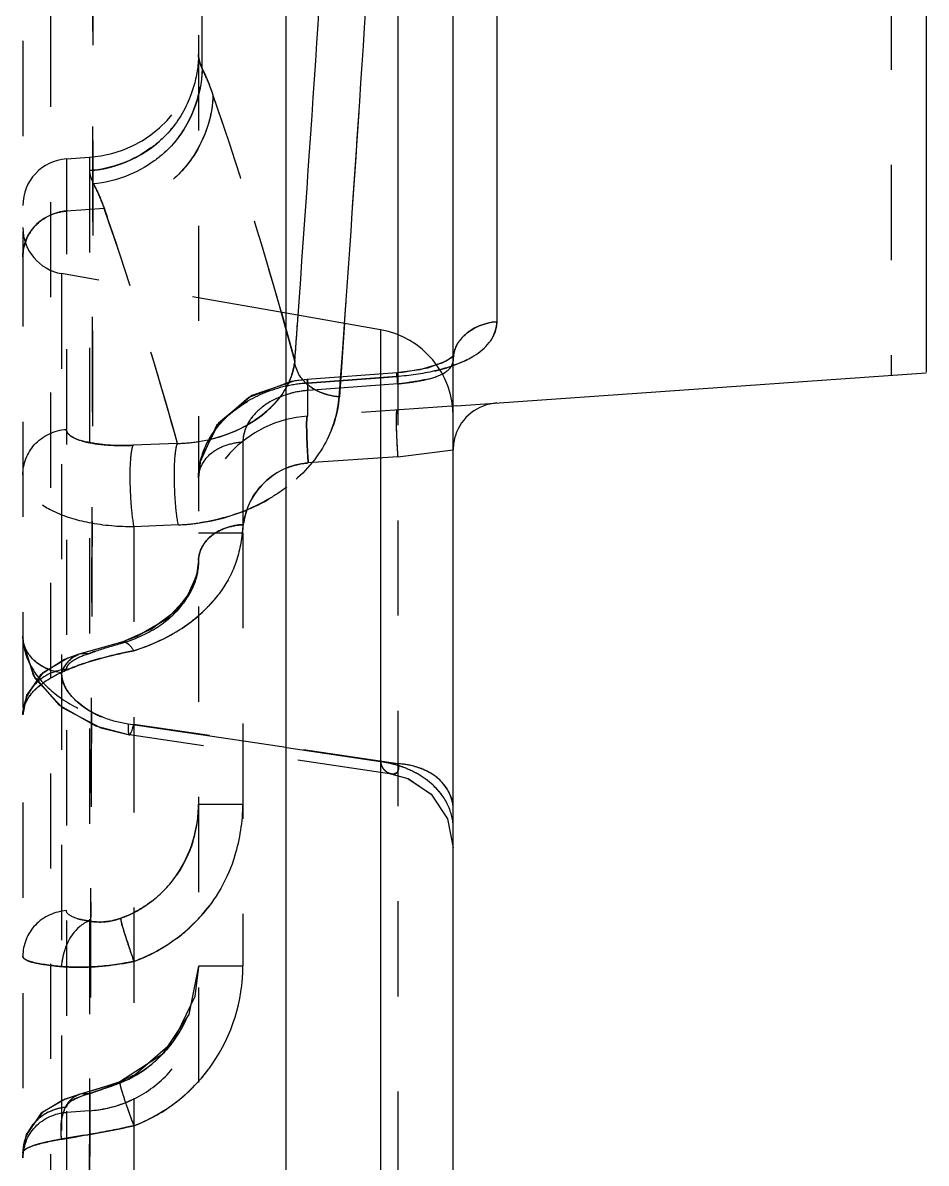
# Model space of a CAD drawing. Header units: millimetres. Extents: x 1727 to 4210, y -6182 to 759.
# Drawn here: x 2454.81 to 2470.31, y -3239.76 to -3220.19 of the extents above; entities that cross this region are included whole.
import ezdxf

# ---------------------------------------------------------------- set-up
doc = ezdxf.new("R2010")
doc.units = ezdxf.units.MM
doc.header["$LTSCALE"] = 16.335
doc.linetypes.add('HIDDEN', pattern=[0.2, 0.1, -0.1])
doc.layers.get('0').update_dxf_attribs({"linetype": 'CONTINUOUS'})
doc.layers.add('DEFAULT_2', color=8, linetype='HIDDEN')

msp = doc.modelspace()

# ---------------------------------------------------------------- linework, layer by layer
at = {"color": 7, "linetype": 'Continuous'}
for p, q in [((2459.329, -3432.148), (2459.329, -3184.712)), ((2470.31, -3212.873), (2470.31, -3226.186)), ((2461.241, -3215.18), (2461.241, -3225.464)), ((2462.193, -3372.539), (2462.193, -3217.939)), ((2462.941, -3218.1), (2462.941, -3225.324)), ((2460.948, -3225.464), (2459.329, -3225.178)), ((2460.948, -3225.464), (2460.948, -3289.202)), ((2462.249, -3226.765), (2470.31, -3226.202))]:
    msp.add_line(p, q, dxfattribs=at)
for centre, radius, start, end in [((1622.207, -3165.129), 839.477, 355.89557, 356.578075), ((1623.417, -3166.166), 839.002, 355.954681, 356.650003), ((2460.686, -3226.948), 1.508, 0, 80), ((2462.997, -3227.519), 0.804, 94, 162.4127)]:
    msp.add_arc(centre, radius, start, end, dxfattribs=at)
for points, knots in [([(2462.941, -3225.324), (2462.736, -3225.336), (2462.46, -3225.45), (2462.287, -3225.662), (2462.257, -3225.719)], [0, 0, 0, 0, 0.761181, 1, 1, 1, 1]), ([(2462.811, -3225.681), (2462.832, -3225.655), (2462.903, -3225.548), (2462.94, -3225.419), (2462.941, -3225.324)], [0, 0, 0, 0, 0.261213, 1, 1, 1, 1]), ([(2462.434, -3225.973), (2462.473, -3225.953), (2462.612, -3225.876), (2462.74, -3225.773), (2462.811, -3225.681)], [0, 0, 0, 0, 0.273154, 1, 1, 1, 1])]:
    msp.add_open_spline(points, degree=3, knots=knots, dxfattribs=at)
msp.add_open_spline([(2462.212, -3226.069), (2462.288, -3226.041), (2462.362, -3226.009), (2462.434, -3225.973)], degree=3, dxfattribs=at)
at = {"layer": 'DEFAULT_2', "color": 8, "linetype": 'HIDDEN'}
for p, q in [((2455.283, -3210.202), (2455.283, -3386.658)), ((2454.807, -3210.704), (2454.807, -3386.156)), ((2469.71, -3212.831), (2469.71, -3226.244)), ((2457.822, -3213.874), (2457.822, -3382.986)), ((2457.885, -3220.979), (2457.885, -3218.645)), ((2455.555, -3222.529), (2455.952, -3222.502)), ((2455.952, -3222.502), (2455.952, -3384.991)), ((2455.555, -3222.529), (2455.555, -3376.959)), ((2456.206, -3223.381), (2455.555, -3223.425)), ((2456.649, -3224.706), (2456.472, -3224.164)), ((2455.471, -3224.498), (2455.471, -3374.99)), ((2459.329, -3225.178), (2455.471, -3224.498)), ((2459.245, -3225.162), (2459.333, -3225.479)), ((2459.475, -3225.996), (2459.532, -3225.214)), ((2460.324, -3225.42), (2460.239, -3226.612)), ((2460.328, -3225.354), (2460.324, -3225.42)), ((2459.333, -3225.479), (2459.475, -3225.996)), ((2461.241, -3225.464), (2461.241, -3240.687)), ((2462.193, -3225.972), (2462.199, -3225.931)), ((2462.198, -3225.933), (2462.21, -3225.904)), ((2461.224, -3226.202), (2459.689, -3226.314)), ((2461.227, -3226.265), (2459.691, -3226.376)), ((2459.691, -3226.376), (2461.007, -3226.281)), ((2459.691, -3226.376), (2459.691, -3226.944)), ((2461.241, -3226.389), (2459.705, -3226.501)), ((2461.007, -3226.281), (2461.227, -3226.265)), ((2462.249, -3226.765), (2459.691, -3226.944)), ((2458.584, -3227.386), (2458.584, -3228.805)), ((2457.463, -3227.412), (2456.697, -3227.443)), ((2461.241, -3227.639), (2462.193, -3227.519)), ((2461.241, -3227.639), (2459.705, -3227.746)), ((2457.476, -3228.808), (2456.712, -3228.84)), ((2456.712, -3228.84), (2456.712, -3240.369)), ((2458.584, -3228.949), (2457.822, -3228.949)), ((2458.584, -3228.949), (2458.584, -3236.372)), ((2456.141, -3230.921), (2455.77, -3231.027)), ((2456.522, -3230.812), (2456.195, -3230.906)), ((2456.484, -3230.844), (2456.522, -3230.812)), ((2456.522, -3230.812), (2456.522, -3230.812)), ((2455.952, -3231.013), (2455.769, -3231.027)), ((2455.769, -3231.027), (2455.769, -3231.027)), ((2460.948, -3232.871), (2456.614, -3232.226)), ((2457.822, -3232.406), (2456.614, -3232.226)), ((2461.241, -3232.906), (2456.712, -3232.231)), ((2461.141, -3233.083), (2456.635, -3232.411)), ((2456.635, -3232.411), (2456.635, -3232.411)), ((2458.059, -3232.441), (2457.822, -3232.406)), ((2459.329, -3232.63), (2458.059, -3232.441)), ((2460.948, -3232.871), (2459.329, -3232.63)), ((2461.422, -3233.162), (2461.821, -3233.433)), ((2457.822, -3233.599), (2458.584, -3233.599)), ((2457.822, -3236.372), (2458.584, -3236.372)), ((2456.484, -3238.378), (2456.47, -3238.364)), ((2455.952, -3238.566), (2455.791, -3238.573)), ((2455.952, -3238.86), (2455.555, -3238.887)), ((2454.807, -3239.566), (2454.807, -3239.582))]:
    msp.add_line(p, q, dxfattribs=at)
for points in [[(2462.21, -3225.904), (2462.206, -3225.909), (2462.07, -3226.002), (2461.75, -3226.118), (2461.322, -3226.193), (2461.224, -3226.202)], [(2462.199, -3225.931), (2462.204, -3225.917), (2462.19, -3225.924), (2461.998, -3226.035), (2461.62, -3226.148), (2461.224, -3226.202)], [(2459.689, -3226.315), (2459.477, -3226.339), (2458.737, -3226.59), (2458.165, -3227.061), (2457.858, -3227.684), (2457.822, -3227.999)], [(2459.689, -3226.315), (2459.415, -3226.35), (2458.683, -3226.62), (2458.129, -3227.106), (2457.847, -3227.737), (2457.822, -3228.001)], [(2457.822, -3229.42), (2457.803, -3229.614), (2457.679, -3229.956), (2457.421, -3230.295), (2457.018, -3230.6), (2456.522, -3230.812)], [(2457.822, -3229.42), (2457.789, -3229.678), (2457.617, -3230.058), (2457.277, -3230.424), (2456.766, -3230.725), (2456.522, -3230.812)], [(2454.807, -3230.718), (2454.815, -3230.863), (2455.016, -3231.438), (2455.48, -3231.94), (2456.148, -3232.291), (2456.635, -3232.411)], [(2454.807, -3230.718), (2454.812, -3230.834), (2454.992, -3231.397), (2455.423, -3231.896), (2456.057, -3232.258), (2456.635, -3232.411)], [(2456.522, -3230.812), (2455.852, -3231.002), (2455.769, -3231.027)], [(2455.769, -3231.027), (2455.522, -3231.118), (2455.11, -3231.383), (2454.862, -3231.758), (2454.807, -3232.068)], [(2455.77, -3231.027), (2455.581, -3231.093), (2455.146, -3231.35), (2454.873, -3231.728), (2454.807, -3232.068)], [(2461.141, -3233.083), (2461.416, -3233.159), (2461.817, -3233.429), (2462.095, -3233.849), (2462.193, -3234.35)], [(2457.822, -3236.38), (2457.655, -3237.206), (2457.196, -3237.894), (2456.47, -3238.364)], [(2457.822, -3236.39), (2457.757, -3236.898), (2457.381, -3237.682), (2456.738, -3238.24), (2456.47, -3238.364)], [(2456.47, -3238.364), (2456.318, -3238.418), (2455.927, -3238.535), (2455.791, -3238.573)], [(2456.47, -3238.364), (2456.25, -3238.44), (2455.849, -3238.557)], [(2455.791, -3238.573), (2455.492, -3238.676), (2455.114, -3238.909), (2454.857, -3239.291), (2454.807, -3239.567)], [(2455.792, -3238.573), (2455.531, -3238.66), (2455.14, -3238.887), (2454.865, -3239.268), (2454.807, -3239.565)]]:
    msp.add_lwpolyline(points, dxfattribs=at)
for centre, radius, start, end in [((1623.464, -3166.169), 838.954, 355.868526, 356.686517), ((2455.812, -3220.497), 2.01, 274, 0), ((2455.769, -3220.9), 2.121, 338.1261, 349.1074), ((2454.052, -3222.824), 4.255, 20.5668, 21.573), ((2453.482, -3223.037), 4.864, 19.389, 20.5625), ((2393.402, -3243.817), 68.434, 15.8184, 19.09723), ((2393.628, -3243.742), 68.196, 15.0824, 19.09982), ((2455.957, -3221.326), 2.12, 332.6247, 337.5506), ((2455.611, -3223.331), 0.804, 94, 180), ((2390.625, -3246.042), 69.387, 18.37921, 19.06253), ((2390.763, -3245.99), 69.238, 15.56468, 19.05913), ((2455.611, -3223.706), 0.804, 180, 260), ((2392.185, -3245.54), 67.747, 15.52048, 17.89574), ((1622.172, -3165.126), 839.513, 355.842008, 355.89557), ((2459.854, -3228.778), 2.407, 93.8733, 102.814), ((2443.034, -3227.825), 16.724, 4.5391, 4.9635), ((2447.126, -3227.473), 12.616, 4.7351, 4.9814), ((2433.544, -3228.609), 27.786, 4.5825, 4.7163), ((2448.271, -3227.43), 13.012, 4.5888, 4.8747), ((2460.694, -3220.904), 5.511, 275.6914, 277.3345), ((2459.822, -3228.093), 1.596, 94.2031, 108.4619), ((2433.254, -3228.627), 26.537, 4.5955, 4.7458), ((2459.832, -3228.949), 2.01, 94, 180), ((2472.584, -3226.788), 11.374, 182.1063, 183.1508), ((2457.393, -3224.654), 2.758, 271.4348, 279.0478), ((2462.997, -3227.519), 0.804, 162.4127, 180), ((2475.984, -3226.611), 14.779, 183.1106, 183.9885), ((2459.789, -3228.949), 1.206, 93.9703, 179.9955), ((2457.325, -3225.294), 3.517, 272.463, 278.3356), ((2456.113, -3228.409), 2.598, 311.7386, 316.3671), ((2460.694, -3234.739), 1.885, 74.7491, 82.2527), ((2455.629, -3233.596), 2.193, 342.7902, 359.9286), ((2455.621, -3233.596), 2.962, 342.5649, 359.9443), ((2455.795, -3233.672), 2.01, 307.4833, 325.2175), ((2455.764, -3233.66), 2.805, 307.1218, 317.9148), ((2455.61, -3236.37), 2.974, 325.3966, 359.9395), ((2455.643, -3236.389), 2.936, 318.601, 325.3453), ((2455.675, -3236.418), 2.893, 308.0451, 318.6113), ((2455.902, -3238.947), 0.387, 106.6445, 116.0015), ((2455.809, -3236.793), 2.071, 273.9678, 291.411), ((2455.825, -3236.838), 2.023, 291.4386, 294.8963), ((2455.714, -3236.471), 2.827, 290.6675, 308.0014), ((2470.429, -3233.966), 14.652, 199.2449, 200.5792), ((2455.565, -3239.669), 0.758, 158.0662, 179.9824)]:
    msp.add_arc(centre, radius, start, end, dxfattribs=at)
for points, knots in [([(2455.952, -3239.941), (2455.961, -3238.115), (2455.977, -3234.534), (2455.995, -3229.334), (2456.005, -3225.222), (2456.009, -3222.186), (2456.01, -3220.151), (2456.009, -3218.307), (2456.006, -3216.671), (2456.002, -3215.26), (2455.996, -3214.231), (2455.991, -3213.53), (2455.987, -3213.099), (2455.982, -3212.732), (2455.977, -3212.43), (2455.971, -3212.196), (2455.967, -3212.04), (2455.962, -3211.952), (2455.96, -3211.906), (2455.955, -3211.886), (2455.955, -3211.869), (2455.952, -3211.869)], [0, 0, 0, 0, 0.195101, 0.382727, 0.555661, 0.634501, 0.707225, 0.773121, 0.831567, 0.881986, 0.923908, 0.941548, 0.956922, 0.969997, 0.980743, 0.989131, 0.995143, 0.997253, 0.998765, 0.999677, 1, 1, 1, 1]), ([(2455.976, -3212.412), (2455.999, -3213.563), (2456.006, -3216.804), (2456.013, -3222.829), (2455.991, -3230.854), (2455.968, -3236.789), (2455.952, -3239.941)], [0, 0, 0, 0, 0.125467, 0.353188, 0.65655, 1, 1, 1, 1]), ([(2455.952, -3222.731), (2456.441, -3222.697), (2457.429, -3222.243), (2457.822, -3221.227), (2457.822, -3220.739)], [0, 0, 0, 0, 0.501116, 1, 1, 1, 1]), ([(2457.822, -3220.739), (2457.822, -3220.798), (2457.809, -3221.044), (2457.748, -3221.286), (2457.68, -3221.461)], [0, 0, 0, 0, 0.239264, 1, 1, 1, 1]), ([(2457.885, -3220.979), (2457.875, -3220.957), (2457.843, -3220.88), (2457.822, -3220.798), (2457.822, -3220.739)], [0, 0, 0, 0, 0.290553, 1, 1, 1, 1]), ([(2457.822, -3220.739), (2457.822, -3220.751), (2457.825, -3220.802), (2457.837, -3220.853), (2457.85, -3220.89)], [0, 0, 0, 0, 0.225513, 1, 1, 1, 1]), ([(2457.885, -3220.979), (2457.879, -3221.462), (2457.48, -3222.461), (2456.508, -3222.918), (2456.022, -3222.957)], [0, 0, 0, 0, 0.497703, 1, 1, 1, 1]), ([(2458.07, -3221.422), (2458.055, -3221.381), (2458.001, -3221.232), (2457.938, -3221.085), (2457.885, -3220.983)], [0, 0, 0, 0, 0.277234, 1, 1, 1, 1]), ([(2457.885, -3220.983), (2457.896, -3221.004), (2457.941, -3221.094), (2457.981, -3221.187), (2458.009, -3221.259)], [0, 0, 0, 0, 0.231345, 1, 1, 1, 1]), ([(2458.07, -3221.437), (2458.058, -3221.914), (2457.74, -3222.669), (2456.927, -3223.221), (2456.444, -3223.36), (2456.206, -3223.381)], [0, 0, 0, 0, 0.492919, 0.753272, 1, 1, 1, 1]), ([(2458.07, -3221.427), (2458.069, -3221.485), (2458.052, -3221.727), (2457.987, -3221.965), (2457.917, -3222.136)], [0, 0, 0, 0, 0.238793, 1, 1, 1, 1]), ([(2457.3, -3222.081), (2457.211, -3222.178), (2456.83, -3222.512), (2456.325, -3222.705), (2455.952, -3222.731)], [0, 0, 0, 0, 0.259522, 1, 1, 1, 1]), ([(2457.356, -3222.304), (2457.268, -3222.401), (2456.89, -3222.732), (2456.392, -3222.927), (2456.022, -3222.957)], [0, 0, 0, 0, 0.259649, 1, 1, 1, 1]), ([(2455.952, -3222.731), (2455.952, -3222.748), (2455.96, -3222.827), (2455.992, -3222.902), (2456.022, -3222.957)], [0, 0, 0, 0, 0.21105, 1, 1, 1, 1]), ([(2456.022, -3222.957), (2456.038, -3222.988), (2456.107, -3223.125), (2456.165, -3223.269), (2456.206, -3223.381)], [0, 0, 0, 0, 0.224127, 1, 1, 1, 1]), ([(2456.206, -3223.381), (2456.192, -3223.341), (2456.137, -3223.197), (2456.074, -3223.056), (2456.022, -3222.957)], [0, 0, 0, 0, 0.276263, 1, 1, 1, 1]), ([(2455.555, -3223.425), (2455.36, -3223.438), (2454.967, -3223.613), (2454.807, -3224.015), (2454.807, -3224.207)], [0, 0, 0, 0, 0.504407, 1, 1, 1, 1]), ([(2462.257, -3225.719), (2462.287, -3225.662), (2462.46, -3225.45), (2462.736, -3225.336), (2462.941, -3225.324)], [0, 0, 0, 0, 0.238819, 1, 1, 1, 1]), ([(2462.193, -3225.971), (2462.193, -3225.95), (2462.199, -3225.863), (2462.226, -3225.778), (2462.257, -3225.719)], [0, 0, 0, 0, 0.236975, 1, 1, 1, 1]), ([(2462.257, -3225.719), (2462.246, -3225.739), (2462.21, -3225.819), (2462.193, -3225.907), (2462.193, -3225.971)], [0, 0, 0, 0, 0.265256, 1, 1, 1, 1]), ([(2459.475, -3225.996), (2459.471, -3226.035), (2459.446, -3226.192), (2459.387, -3226.344), (2459.329, -3226.45)], [0, 0, 0, 0, 0.241534, 1, 1, 1, 1]), ([(2459.329, -3226.45), (2459.349, -3226.414), (2459.42, -3226.271), (2459.462, -3226.114), (2459.475, -3225.996)], [0, 0, 0, 0, 0.260328, 1, 1, 1, 1]), ([(2460.235, -3226.612), (2460.141, -3226.605), (2459.952, -3226.562), (2459.639, -3226.403), (2459.483, -3226.155), (2459.475, -3225.996)], [0, 0, 0, 0, 0.272495, 0.546005, 1, 1, 1, 1]), ([(2462.435, -3225.973), (2462.431, -3225.974), (2462.252, -3226.063), (2461.855, -3226.191), (2461.444, -3226.247), (2461.227, -3226.265)], [0, 0, 0, 0, 0.008388, 0.476283, 1, 1, 1, 1]), ([(2461.241, -3226.389), (2461.365, -3226.376), (2461.594, -3226.348), (2461.895, -3226.277), (2462.123, -3226.169), (2462.193, -3226.031), (2462.193, -3225.971)], [0, 0, 0, 0, 0.336562, 0.624221, 0.837437, 1, 1, 1, 1]), ([(2462.193, -3225.972), (2462.193, -3226.023), (2462.148, -3226.136), (2462.05, -3226.198), (2461.995, -3226.225)], [0, 0, 0, 0, 0.453041, 1, 1, 1, 1]), ([(2461.227, -3226.265), (2461.226, -3226.25), (2461.229, -3226.244), (2461.222, -3226.203), (2461.225, -3226.207)], [0, 0, 0, 0, 0.767123, 1, 1, 1, 1]), ([(2461.227, -3226.265), (2461.226, -3226.25), (2461.229, -3226.244), (2461.222, -3226.203), (2461.225, -3226.207)], [0, 0, 0, 0, 0.766954, 1, 1, 1, 1]), ([(2461.225, -3226.207), (2461.231, -3226.215), (2461.224, -3226.259), (2461.233, -3226.295), (2461.236, -3226.324)], [0, 0, 0, 0, 0.266711, 1, 1, 1, 1]), ([(2461.227, -3226.229), (2461.228, -3226.235), (2461.231, -3226.266), (2461.234, -3226.298), (2461.236, -3226.324)], [0, 0, 0, 0, 0.179244, 1, 1, 1, 1]), ([(2459.691, -3226.376), (2459.44, -3226.393), (2458.955, -3226.502), (2458.341, -3226.871), (2457.926, -3227.389), (2457.822, -3227.805), (2457.822, -3228.001)], [0, 0, 0, 0, 0.279641, 0.542877, 0.781719, 1, 1, 1, 1]), ([(2459.691, -3226.376), (2459.691, -3226.361), (2459.696, -3226.349), (2459.684, -3226.317), (2459.689, -3226.317)], [0, 0, 0, 0, 0.751613, 1, 1, 1, 1]), ([(2459.691, -3226.376), (2459.691, -3226.361), (2459.696, -3226.349), (2459.684, -3226.317), (2459.689, -3226.317)], [0, 0, 0, 0, 0.751611, 1, 1, 1, 1]), ([(2459.689, -3226.317), (2459.694, -3226.318), (2459.686, -3226.349), (2459.694, -3226.363), (2459.695, -3226.378)], [0, 0, 0, 0, 0.253609, 1, 1, 1, 1]), ([(2459.689, -3226.317), (2459.694, -3226.318), (2459.686, -3226.349), (2459.694, -3226.363), (2459.695, -3226.378)], [0, 0, 0, 0, 0.253625, 1, 1, 1, 1]), ([(2461.718, -3226.316), (2461.694, -3226.322), (2461.588, -3226.344), (2461.48, -3226.36), (2461.398, -3226.371)], [0, 0, 0, 0, 0.232503, 1, 1, 1, 1]), ([(2459.329, -3226.45), (2459.181, -3226.714), (2458.617, -3227.225), (2457.882, -3227.4), (2457.463, -3227.412)], [0, 0, 0, 0, 0.418923, 1, 1, 1, 1]), ([(2457.476, -3228.808), (2457.861, -3228.792), (2458.582, -3228.644), (2459.468, -3228.124), (2460.051, -3227.425), (2460.216, -3226.875), (2460.235, -3226.612)], [0, 0, 0, 0, 0.302038, 0.5648, 0.792548, 1, 1, 1, 1]), ([(2457.822, -3227.999), (2457.822, -3227.828), (2457.901, -3227.468), (2458.34, -3226.819), (2458.916, -3226.522), (2459.32, -3226.43)], [0, 0, 0, 0, 0.222442, 0.462689, 1, 1, 1, 1]), ([(2457.827, -3227.378), (2458.167, -3227.324), (2458.756, -3227.119), (2459.203, -3226.676), (2459.329, -3226.45)], [0, 0, 0, 0, 0.570427, 1, 1, 1, 1]), ([(2459.705, -3226.501), (2459.554, -3226.512), (2459.265, -3226.576), (2458.897, -3226.773), (2458.648, -3227.053), (2458.584, -3227.28), (2458.584, -3227.386)], [0, 0, 0, 0, 0.293954, 0.563232, 0.7954, 1, 1, 1, 1]), ([(2460.235, -3226.612), (2460.214, -3226.899), (2460.021, -3227.502), (2459.593, -3227.962), (2459.338, -3228.158)], [0, 0, 0, 0, 0.473076, 1, 1, 1, 1]), ([(2460.235, -3226.612), (2460.209, -3226.61), (2460.111, -3226.599), (2460.014, -3226.574), (2459.946, -3226.549)], [0, 0, 0, 0, 0.263781, 1, 1, 1, 1]), ([(2458.747, -3226.952), (2458.721, -3226.985), (2458.632, -3227.113), (2458.584, -3227.272), (2458.584, -3227.386)], [0, 0, 0, 0, 0.267707, 1, 1, 1, 1]), ([(2459.691, -3226.944), (2459.685, -3226.945), (2459.683, -3226.978), (2459.677, -3227.02), (2459.678, -3227.107), (2459.678, -3227.169), (2459.679, -3227.206)], [0, 0, 0, 0, 0.072955, 0.268069, 0.581547, 1, 1, 1, 1]), ([(2459.691, -3226.944), (2459.685, -3226.945), (2459.683, -3226.978), (2459.677, -3227.02), (2459.678, -3227.106), (2459.678, -3227.169), (2459.679, -3227.206)], [0, 0, 0, 0, 0.072958, 0.268062, 0.581533, 1, 1, 1, 1]), ([(2459.679, -3227.206), (2459.678, -3227.169), (2459.678, -3227.107), (2459.677, -3227.02), (2459.683, -3226.978), (2459.685, -3226.945), (2459.691, -3226.944)], [0, 0, 0, 0, 0.418433, 0.731894, 0.927036, 1, 1, 1, 1]), ([(2461.227, -3226.837), (2461.218, -3226.837), (2461.221, -3226.887), (2461.211, -3226.944), (2461.214, -3227.067), (2461.216, -3227.154), (2461.218, -3227.206)], [0, 0, 0, 0, 0.071999, 0.268309, 0.580943, 1, 1, 1, 1]), ([(2461.227, -3226.837), (2461.218, -3226.837), (2461.221, -3226.887), (2461.211, -3226.944), (2461.214, -3227.066), (2461.216, -3227.154), (2461.217, -3227.206)], [0, 0, 0, 0, 0.071989, 0.268274, 0.580902, 1, 1, 1, 1]), ([(2461.227, -3226.837), (2461.223, -3226.837), (2461.22, -3226.859), (2461.216, -3226.888), (2461.214, -3226.946), (2461.213, -3226.988), (2461.214, -3227.013)], [0, 0, 0, 0, 0.074346, 0.267887, 0.578423, 1, 1, 1, 1]), ([(2461.227, -3226.837), (2461.223, -3226.837), (2461.22, -3226.859), (2461.216, -3226.887), (2461.214, -3226.946), (2461.213, -3226.988), (2461.214, -3227.013)], [0, 0, 0, 0, 0.074346, 0.267872, 0.578402, 1, 1, 1, 1]), ([(2454.807, -3227.951), (2454.807, -3227.767), (2454.957, -3227.367), (2455.351, -3227.183), (2455.555, -3227.169)], [0, 0, 0, 0, 0.473285, 1, 1, 1, 1]), ([(2455.554, -3227.169), (2455.554, -3227.187), (2455.571, -3227.24), (2455.656, -3227.307), (2455.734, -3227.339), (2455.782, -3227.355)], [0, 0, 0, 0, 0.173144, 0.509253, 1, 1, 1, 1]), ([(2456.698, -3227.443), (2456.54, -3227.45), (2456.258, -3227.449), (2455.897, -3227.392), (2455.658, -3227.324), (2455.555, -3227.215), (2455.555, -3227.169)], [0, 0, 0, 0, 0.384981, 0.687814, 0.887583, 1, 1, 1, 1]), ([(2459.679, -3227.206), (2459.68, -3227.245), (2459.685, -3227.426), (2459.696, -3227.606), (2459.705, -3227.746)], [0, 0, 0, 0, 0.21801, 1, 1, 1, 1]), ([(2459.679, -3227.206), (2459.68, -3227.245), (2459.685, -3227.425), (2459.696, -3227.605), (2459.705, -3227.746)], [0, 0, 0, 0, 0.21796, 1, 1, 1, 1]), ([(2459.705, -3227.746), (2459.702, -3227.697), (2459.69, -3227.517), (2459.682, -3227.337), (2459.679, -3227.206)], [0, 0, 0, 0, 0.272444, 1, 1, 1, 1]), ([(2461.214, -3227.013), (2461.214, -3227.027), (2461.214, -3227.091), (2461.216, -3227.156), (2461.217, -3227.206)], [0, 0, 0, 0, 0.218915, 1, 1, 1, 1]), ([(2455.782, -3227.355), (2455.907, -3227.396), (2456.213, -3227.445), (2456.521, -3227.451), (2456.697, -3227.443)], [0, 0, 0, 0, 0.426136, 1, 1, 1, 1]), ([(2457.822, -3228.001), (2457.822, -3227.842), (2457.974, -3227.584), (2458.294, -3227.429), (2458.487, -3227.39), (2458.584, -3227.386)], [0, 0, 0, 0, 0.451599, 0.725389, 1, 1, 1, 1]), ([(2456.697, -3227.443), (2456.685, -3227.468), (2456.669, -3227.541), (2456.645, -3227.739), (2456.641, -3228.059), (2456.658, -3228.453), (2456.688, -3228.72), (2456.712, -3228.84)], [0, 0, 0, 0, 0.059526, 0.155368, 0.427838, 0.739666, 1, 1, 1, 1]), ([(2457.476, -3228.808), (2457.451, -3228.683), (2457.422, -3228.416), (2457.405, -3228.025), (2457.41, -3227.713), (2457.433, -3227.515), (2457.449, -3227.438), (2457.462, -3227.412)], [0, 0, 0, 0, 0.272261, 0.572061, 0.835478, 0.937193, 1, 1, 1, 1]), ([(2457.476, -3228.808), (2457.451, -3228.683), (2457.422, -3228.416), (2457.405, -3228.025), (2457.41, -3227.713), (2457.433, -3227.515), (2457.448, -3227.438), (2457.462, -3227.412)], [0, 0, 0, 0, 0.272257, 0.572058, 0.835479, 0.937195, 1, 1, 1, 1]), ([(2457.822, -3228.001), (2457.822, -3227.983), (2457.827, -3227.905), (2457.853, -3227.83), (2457.88, -3227.777)], [0, 0, 0, 0, 0.235705, 1, 1, 1, 1]), ([(2456.712, -3228.84), (2456.455, -3228.843), (2455.98, -3228.805), (2455.37, -3228.622), (2454.938, -3228.351), (2454.807, -3228.072), (2454.807, -3227.951)], [0, 0, 0, 0, 0.3404, 0.625572, 0.839475, 1, 1, 1, 1]), ([(2459.338, -3228.158), (2459.238, -3228.234), (2458.785, -3228.537), (2458.25, -3228.714), (2457.835, -3228.774)], [0, 0, 0, 0, 0.230088, 1, 1, 1, 1]), ([(2456.712, -3230.967), (2457, -3230.877), (2457.527, -3230.642), (2458.136, -3230.103), (2458.503, -3229.472), (2458.57, -3229.02), (2458.584, -3228.805)], [0, 0, 0, 0, 0.297624, 0.558524, 0.787734, 1, 1, 1, 1]), ([(2457.822, -3229.42), (2457.822, -3229.26), (2457.974, -3229.003), (2458.294, -3228.848), (2458.487, -3228.809), (2458.584, -3228.805)], [0, 0, 0, 0, 0.451606, 0.725392, 1, 1, 1, 1]), ([(2458.584, -3228.805), (2458.579, -3228.871), (2458.555, -3229.141), (2458.49, -3229.41), (2458.407, -3229.597)], [0, 0, 0, 0, 0.245791, 1, 1, 1, 1]), ([(2457.884, -3229.186), (2457.874, -3229.205), (2457.84, -3229.279), (2457.822, -3229.36), (2457.822, -3229.42)], [0, 0, 0, 0, 0.26611, 1, 1, 1, 1]), ([(2456.484, -3230.844), (2456.692, -3230.786), (2457.064, -3230.627), (2457.501, -3230.271), (2457.765, -3229.859), (2457.822, -3229.56), (2457.822, -3229.42)], [0, 0, 0, 0, 0.309468, 0.574322, 0.798481, 1, 1, 1, 1]), ([(2457.822, -3229.42), (2457.822, -3229.464), (2457.812, -3229.643), (2457.757, -3229.82), (2457.696, -3229.941)], [0, 0, 0, 0, 0.243305, 1, 1, 1, 1]), ([(2458.407, -3229.597), (2458.383, -3229.651), (2458.273, -3229.87), (2458.122, -3230.067), (2457.994, -3230.202)], [0, 0, 0, 0, 0.238651, 1, 1, 1, 1]), ([(2457.843, -3230.348), (2457.811, -3230.376), (2457.679, -3230.488), (2457.536, -3230.587), (2457.423, -3230.655)], [0, 0, 0, 0, 0.24213, 1, 1, 1, 1]), ([(2455.471, -3231.346), (2455.298, -3231.322), (2454.973, -3231.195), (2454.807, -3230.868), (2454.807, -3230.718)], [0, 0, 0, 0, 0.537379, 1, 1, 1, 1]), ([(2454.807, -3230.718), (2454.807, -3230.897), (2454.925, -3231.285), (2455.36, -3231.751), (2455.978, -3232.09), (2456.461, -3232.203), (2456.712, -3232.231)], [0, 0, 0, 0, 0.204387, 0.4414, 0.711704, 1, 1, 1, 1]), ([(2454.894, -3231.004), (2454.879, -3230.981), (2454.832, -3230.893), (2454.807, -3230.791), (2454.807, -3230.718)], [0, 0, 0, 0, 0.265913, 1, 1, 1, 1]), ([(2457.423, -3230.655), (2457.369, -3230.687), (2457.142, -3230.812), (2456.9, -3230.909), (2456.712, -3230.967)], [0, 0, 0, 0, 0.241487, 1, 1, 1, 1]), ([(2455.952, -3231.013), (2455.99, -3230.998), (2456.165, -3230.934), (2456.344, -3230.884), (2456.484, -3230.844)], [0, 0, 0, 0, 0.217774, 1, 1, 1, 1]), ([(2456.523, -3230.815), (2456.553, -3230.808), (2456.636, -3230.857), (2456.683, -3230.923), (2456.712, -3230.967)], [0, 0, 0, 0, 0.365354, 1, 1, 1, 1]), ([(2456.523, -3230.815), (2456.53, -3230.813), (2456.567, -3230.813), (2456.599, -3230.836), (2456.621, -3230.856)], [0, 0, 0, 0, 0.19532, 1, 1, 1, 1]), ([(2455.471, -3231.346), (2455.299, -3231.322), (2455.07, -3231.227), (2454.922, -3231.05), (2454.894, -3231.004)], [0, 0, 0, 0, 0.76067, 1, 1, 1, 1]), ([(2455.469, -3231.338), (2455.557, -3231.297), (2455.959, -3231.135), (2456.382, -3231.032), (2456.712, -3230.967)], [0, 0, 0, 0, 0.224114, 1, 1, 1, 1]), ([(2455.771, -3231.032), (2455.739, -3231.043), (2455.606, -3231.106), (2455.508, -3231.233), (2455.469, -3231.338)], [0, 0, 0, 0, 0.234747, 1, 1, 1, 1]), ([(2455.555, -3231.287), (2455.555, -3231.23), (2455.698, -3231.095), (2455.848, -3231.045), (2455.952, -3231.013)], [0, 0, 0, 0, 0.345523, 1, 1, 1, 1]), ([(2456.712, -3230.967), (2456.638, -3230.982), (2456.348, -3231.043), (2456.061, -3231.117), (2455.852, -3231.187)], [0, 0, 0, 0, 0.254253, 1, 1, 1, 1]), ([(2455.555, -3231.287), (2455.36, -3231.3), (2454.967, -3231.475), (2454.807, -3231.876), (2454.807, -3232.069)], [0, 0, 0, 0, 0.504408, 1, 1, 1, 1]), ([(2455.852, -3231.187), (2455.818, -3231.199), (2455.688, -3231.244), (2455.561, -3231.296), (2455.469, -3231.338)], [0, 0, 0, 0, 0.264374, 1, 1, 1, 1]), ([(2455.606, -3231.187), (2455.598, -3231.195), (2455.572, -3231.222), (2455.555, -3231.26), (2455.555, -3231.287)], [0, 0, 0, 0, 0.296356, 1, 1, 1, 1]), ([(2454.807, -3232.068), (2454.807, -3232.002), (2454.851, -3231.814), (2455.084, -3231.545), (2455.326, -3231.404), (2455.469, -3231.338)], [0, 0, 0, 0, 0.193657, 0.541964, 1, 1, 1, 1]), ([(2456.614, -3232.226), (2456.465, -3232.204), (2456.001, -3232.088), (2455.471, -3231.692), (2455.471, -3231.346)], [0, 0, 0, 0, 0.303241, 1, 1, 1, 1]), ([(2455.471, -3231.346), (2455.471, -3231.372), (2455.481, -3231.486), (2455.531, -3231.594), (2455.58, -3231.666)], [0, 0, 0, 0, 0.231566, 1, 1, 1, 1]), ([(2455.106, -3231.557), (2455.083, -3231.576), (2454.999, -3231.647), (2454.926, -3231.732), (2454.886, -3231.801)], [0, 0, 0, 0, 0.273872, 1, 1, 1, 1]), ([(2455.58, -3231.666), (2455.594, -3231.687), (2455.658, -3231.771), (2455.735, -3231.844), (2455.799, -3231.894)], [0, 0, 0, 0, 0.235318, 1, 1, 1, 1]), ([(2454.886, -3231.801), (2454.873, -3231.822), (2454.829, -3231.905), (2454.807, -3232), (2454.807, -3232.068)], [0, 0, 0, 0, 0.267086, 1, 1, 1, 1]), ([(2455.799, -3231.894), (2455.825, -3231.915), (2455.94, -3231.997), (2456.066, -3232.062), (2456.165, -3232.103)], [0, 0, 0, 0, 0.239311, 1, 1, 1, 1]), ([(2456.614, -3232.226), (2456.613, -3232.27), (2456.613, -3232.329), (2456.62, -3232.387), (2456.629, -3232.41), (2456.635, -3232.411)], [0, 0, 0, 0, 0.693823, 0.900396, 1, 1, 1, 1]), ([(2456.635, -3232.411), (2456.641, -3232.412), (2456.657, -3232.391), (2456.681, -3232.336), (2456.7, -3232.275), (2456.712, -3232.23)], [0, 0, 0, 0, 0.097486, 0.3039, 1, 1, 1, 1]), ([(2456.635, -3232.411), (2456.641, -3232.412), (2456.657, -3232.391), (2456.681, -3232.336), (2456.7, -3232.275), (2456.712, -3232.23)], [0, 0, 0, 0, 0.097486, 0.3039, 1, 1, 1, 1]), ([(2460.948, -3232.871), (2460.949, -3232.899), (2460.975, -3232.997), (2461.07, -3233.075), (2461.142, -3233.083)], [0, 0, 0, 0, 0.276137, 1, 1, 1, 1]), ([(2462.193, -3234.014), (2462.193, -3233.879), (2462.126, -3233.594), (2461.745, -3233.105), (2461.27, -3232.915), (2460.948, -3232.871)], [0, 0, 0, 0, 0.223854, 0.463401, 1, 1, 1, 1]), ([(2461.142, -3233.083), (2461.119, -3233.08), (2461.024, -3233.048), (2460.952, -3232.948), (2460.948, -3232.871)], [0, 0, 0, 0, 0.230663, 1, 1, 1, 1]), ([(2461.241, -3232.906), (2461.255, -3232.951), (2461.272, -3233.054), (2461.175, -3233.086), (2461.142, -3233.083)], [0, 0, 0, 0, 0.586626, 1, 1, 1, 1]), ([(2461.142, -3233.083), (2461.164, -3233.085), (2461.212, -3233.081), (2461.242, -3233.042), (2461.248, -3233.021)], [0, 0, 0, 0, 0.505879, 1, 1, 1, 1]), ([(2462.193, -3233.675), (2462.193, -3233.476), (2462.003, -3233.154), (2461.603, -3232.96), (2461.362, -3232.911), (2461.241, -3232.906)], [0, 0, 0, 0, 0.451604, 0.725389, 1, 1, 1, 1]), ([(2461.248, -3233.021), (2461.251, -3233.014), (2461.258, -3232.976), (2461.25, -3232.936), (2461.241, -3232.906)], [0, 0, 0, 0, 0.200841, 1, 1, 1, 1]), ([(2461.841, -3233.268), (2461.812, -3233.242), (2461.69, -3233.14), (2461.551, -3233.059), (2461.441, -3233.01)], [0, 0, 0, 0, 0.242376, 1, 1, 1, 1]), ([(2462.193, -3234.013), (2462.193, -3233.878), (2462.126, -3233.594), (2461.948, -3233.366), (2461.841, -3233.268)], [0, 0, 0, 0, 0.482347, 1, 1, 1, 1]), ([(2462.193, -3233.675), (2462.193, -3233.629), (2462.165, -3233.427), (2462.039, -3233.244), (2461.918, -3233.145)], [0, 0, 0, 0, 0.226822, 1, 1, 1, 1]), ([(2456.712, -3236.297), (2457.253, -3236.107), (2458.235, -3235.353), (2458.584, -3234.174), (2458.584, -3233.599)], [0, 0, 0, 0, 0.499464, 1, 1, 1, 1]), ([(2455.555, -3235.426), (2455.36, -3235.44), (2454.967, -3235.614), (2454.807, -3236.016), (2454.807, -3236.208)], [0, 0, 0, 0, 0.504407, 1, 1, 1, 1]), ([(2455.952, -3235.604), (2455.89, -3235.623), (2455.614, -3235.793), (2455.488, -3236.135), (2455.469, -3236.385)], [0, 0, 0, 0, 0.204852, 1, 1, 1, 1]), ([(2455.952, -3235.604), (2455.852, -3235.59), (2455.718, -3235.573), (2455.554, -3235.476), (2455.555, -3235.426)], [0, 0, 0, 0, 0.670991, 1, 1, 1, 1]), ([(2455.739, -3235.56), (2455.755, -3235.565), (2455.824, -3235.584), (2455.896, -3235.596), (2455.952, -3235.604)], [0, 0, 0, 0, 0.220801, 1, 1, 1, 1]), ([(2456.484, -3235.559), (2456.437, -3235.576), (2456.265, -3235.624), (2456.078, -3235.632), (2455.952, -3235.604)], [0, 0, 0, 0, 0.278023, 1, 1, 1, 1]), ([(2455.952, -3235.604), (2455.99, -3235.612), (2456.169, -3235.635), (2456.352, -3235.606), (2456.484, -3235.559)], [0, 0, 0, 0, 0.219108, 1, 1, 1, 1]), ([(2456.484, -3235.559), (2456.488, -3235.591), (2456.512, -3235.681), (2456.583, -3235.928), (2456.657, -3236.141), (2456.712, -3236.297)], [0, 0, 0, 0, 0.126811, 0.357158, 1, 1, 1, 1]), ([(2456.484, -3235.559), (2456.495, -3235.648), (2456.58, -3235.894), (2456.656, -3236.139), (2456.712, -3236.297)], [0, 0, 0, 0, 0.349194, 1, 1, 1, 1]), ([(2454.807, -3236.208), (2454.807, -3236.231), (2454.871, -3236.285), (2455.089, -3236.344), (2455.304, -3236.371), (2455.469, -3236.385)], [0, 0, 0, 0, 0.100449, 0.296392, 1, 1, 1, 1]), ([(2455.469, -3236.385), (2455.304, -3236.371), (2455.089, -3236.344), (2454.871, -3236.285), (2454.807, -3236.231), (2454.807, -3236.208)], [0, 0, 0, 0, 0.703608, 0.899551, 1, 1, 1, 1]), ([(2455.469, -3236.385), (2455.56, -3236.393), (2455.976, -3236.41), (2456.394, -3236.364), (2456.712, -3236.297)], [0, 0, 0, 0, 0.219776, 1, 1, 1, 1]), ([(2455.849, -3236.397), (2455.816, -3236.397), (2455.689, -3236.398), (2455.562, -3236.393), (2455.469, -3236.385)], [0, 0, 0, 0, 0.265216, 1, 1, 1, 1]), ([(2456.712, -3236.297), (2456.638, -3236.313), (2456.353, -3236.366), (2456.063, -3236.393), (2455.849, -3236.397)], [0, 0, 0, 0, 0.260329, 1, 1, 1, 1]), ([(2456.484, -3238.378), (2456.871, -3238.228), (2457.55, -3237.651), (2457.818, -3236.809), (2457.822, -3236.39)], [0, 0, 0, 0, 0.497039, 1, 1, 1, 1]), ([(2456.712, -3239.116), (2457.254, -3238.912), (2458.229, -3238.139), (2458.584, -3236.953), (2458.584, -3236.372)], [0, 0, 0, 0, 0.4996, 1, 1, 1, 1]), ([(2455.952, -3238.86), (2456.201, -3238.843), (2456.696, -3238.717), (2457.314, -3238.276), (2457.725, -3237.644), (2457.822, -3237.15), (2457.822, -3236.906)], [0, 0, 0, 0, 0.252965, 0.5041, 0.752866, 1, 1, 1, 1]), ([(2455.952, -3238.566), (2455.991, -3238.551), (2456.169, -3238.49), (2456.348, -3238.431), (2456.484, -3238.378)], [0, 0, 0, 0, 0.219418, 1, 1, 1, 1]), ([(2456.484, -3238.378), (2456.436, -3238.397), (2456.26, -3238.462), (2456.08, -3238.519), (2455.952, -3238.566)], [0, 0, 0, 0, 0.273731, 1, 1, 1, 1]), ([(2456.471, -3238.366), (2456.467, -3238.37), (2456.473, -3238.396), (2456.479, -3238.436), (2456.501, -3238.509), (2456.544, -3238.648), (2456.615, -3238.855), (2456.678, -3239.027), (2456.712, -3239.116)], [0, 0, 0, 0, 0.022993, 0.0798, 0.172373, 0.30148, 0.63826, 1, 1, 1, 1]), ([(2455.792, -3238.576), (2455.732, -3238.594), (2455.61, -3238.666), (2455.497, -3238.859), (2455.452, -3239.096), (2455.456, -3239.264), (2455.469, -3239.347)], [0, 0, 0, 0, 0.20806, 0.446263, 0.720911, 1, 1, 1, 1]), ([(2455.555, -3238.8), (2455.554, -3238.747), (2455.714, -3238.636), (2455.851, -3238.594), (2455.952, -3238.566)], [0, 0, 0, 0, 0.336574, 1, 1, 1, 1]), ([(2455.602, -3238.72), (2455.595, -3238.727), (2455.572, -3238.748), (2455.555, -3238.778), (2455.555, -3238.8)], [0, 0, 0, 0, 0.30616, 1, 1, 1, 1]), ([(2455.732, -3238.599), (2455.68, -3238.625), (2455.616, -3238.676), (2455.57, -3238.74), (2455.559, -3238.758)], [0, 0, 0, 0, 0.732153, 1, 1, 1, 1]), ([(2455.952, -3238.566), (2455.913, -3238.576), (2455.792, -3238.615), (2455.668, -3238.663), (2455.602, -3238.72)], [0, 0, 0, 0, 0.31732, 1, 1, 1, 1]), ([(2455.555, -3238.8), (2455.366, -3238.813), (2454.979, -3238.979), (2454.812, -3239.373), (2454.807, -3239.566)], [0, 0, 0, 0, 0.494331, 1, 1, 1, 1]), ([(2454.807, -3239.668), (2454.807, -3239.476), (2454.967, -3239.075), (2455.36, -3238.9), (2455.555, -3238.887)], [0, 0, 0, 0, 0.495593, 1, 1, 1, 1]), ([(2455.265, -3238.876), (2455.176, -3238.917), (2455.009, -3239.031), (2454.902, -3239.204), (2454.865, -3239.296)], [0, 0, 0, 0, 0.497172, 1, 1, 1, 1]), ([(2455.555, -3238.8), (2455.531, -3238.802), (2455.432, -3238.814), (2455.335, -3238.844), (2455.265, -3238.876)], [0, 0, 0, 0, 0.237827, 1, 1, 1, 1]), ([(2455.559, -3238.758), (2455.548, -3238.777), (2455.504, -3238.861), (2455.48, -3238.954), (2455.469, -3239.025)], [0, 0, 0, 0, 0.234126, 1, 1, 1, 1]), ([(2455.469, -3239.347), (2455.56, -3239.332), (2455.976, -3239.264), (2456.391, -3239.189), (2456.712, -3239.116)], [0, 0, 0, 0, 0.220091, 1, 1, 1, 1]), ([(2456.712, -3239.116), (2456.637, -3239.133), (2456.351, -3239.195), (2456.063, -3239.247), (2455.849, -3239.284)], [0, 0, 0, 0, 0.260004, 1, 1, 1, 1]), ([(2455.849, -3239.284), (2455.815, -3239.289), (2455.689, -3239.311), (2455.562, -3239.331), (2455.469, -3239.347)], [0, 0, 0, 0, 0.264948, 1, 1, 1, 1]), ([(2454.807, -3239.582), (2454.807, -3239.557), (2454.87, -3239.5), (2455.086, -3239.42), (2455.304, -3239.376), (2455.469, -3239.347)], [0, 0, 0, 0, 0.102856, 0.30109, 1, 1, 1, 1]), ([(2454.884, -3239.502), (2454.873, -3239.508), (2454.841, -3239.526), (2454.807, -3239.557), (2454.807, -3239.582)], [0, 0, 0, 0, 0.346809, 1, 1, 1, 1]), ([(2455.469, -3239.347), (2455.349, -3239.368), (2455.151, -3239.407), (2454.955, -3239.465), (2454.884, -3239.502)], [0, 0, 0, 0, 0.603756, 1, 1, 1, 1])]:
    msp.add_open_spline(points, degree=3, knots=knots, dxfattribs=at)
for points in [[(2457.85, -3220.89), (2457.86, -3220.92), (2457.872, -3220.95), (2457.885, -3220.979)], [(2457.885, -3220.979), (2457.884, -3221.087), (2457.872, -3221.195), (2457.852, -3221.301)], [(2457.68, -3221.461), (2457.592, -3221.687), (2457.463, -3221.902), (2457.3, -3222.081)], [(2457.737, -3221.69), (2457.648, -3221.914), (2457.519, -3222.127), (2457.356, -3222.304)], [(2457.84, -3222.301), (2457.758, -3222.459), (2457.655, -3222.608), (2457.534, -3222.738)], [(2455.265, -3223.5), (2455.355, -3223.458), (2455.455, -3223.432), (2455.555, -3223.425)], [(2454.858, -3223.931), (2454.929, -3223.747), (2455.085, -3223.583), (2455.265, -3223.5)], [(2454.807, -3224.207), (2454.807, -3224.113), (2454.825, -3224.018), (2454.858, -3223.931)], [(2462.941, -3225.324), (2462.94, -3225.451), (2462.888, -3225.578), (2462.811, -3225.681)], [(2461.874, -3226.168), (2461.988, -3226.142), (2462.101, -3226.109), (2462.212, -3226.069)], [(2459.946, -3226.549), (2459.86, -3226.516), (2459.777, -3226.471), (2459.706, -3226.413)], [(2461.218, -3227.206), (2461.223, -3227.35), (2461.231, -3227.495), (2461.241, -3227.639)], [(2461.218, -3227.206), (2461.223, -3227.35), (2461.231, -3227.495), (2461.241, -3227.639)], [(2459.316, -3227.84), (2459.439, -3227.788), (2459.572, -3227.755), (2459.705, -3227.746)], [(2458.73, -3228.374), (2458.825, -3228.198), (2458.969, -3228.043), (2459.136, -3227.935)], [(2458.584, -3228.949), (2458.584, -3228.751), (2458.636, -3228.548), (2458.73, -3228.374)], [(2458.584, -3228.805), (2458.396, -3228.812), (2458.199, -3228.874), (2458.05, -3228.99)], [(2458.05, -3228.99), (2457.983, -3229.042), (2457.925, -3229.11), (2457.884, -3229.186)], [(2455.771, -3231.032), (2455.703, -3231.055), (2455.64, -3231.097), (2455.59, -3231.148)], [(2456.036, -3230.981), (2456.008, -3230.991), (2455.98, -3231.002), (2455.952, -3231.013)], [(2455.59, -3231.148), (2455.537, -3231.201), (2455.495, -3231.267), (2455.469, -3231.338)], [(2454.865, -3231.782), (2454.828, -3231.873), (2454.807, -3231.971), (2454.807, -3232.069)], [(2461.441, -3233.01), (2461.359, -3232.974), (2461.275, -3232.944), (2461.189, -3232.921)], [(2461.609, -3232.978), (2461.491, -3232.937), (2461.366, -3232.911), (2461.241, -3232.906)], [(2461.918, -3233.145), (2461.827, -3233.072), (2461.719, -3233.017), (2461.609, -3232.978)], [(2457.446, -3234.818), (2457.688, -3234.468), (2457.822, -3234.024), (2457.822, -3233.599)], [(2457.724, -3234.245), (2457.661, -3234.448), (2457.567, -3234.644), (2457.445, -3234.818)], [(2458.448, -3234.483), (2458.326, -3234.87), (2458.117, -3235.239), (2457.845, -3235.54)], [(2456.484, -3235.559), (2456.676, -3235.491), (2456.858, -3235.39), (2457.019, -3235.266)], [(2457.014, -3235.27), (2456.854, -3235.392), (2456.674, -3235.492), (2456.484, -3235.559)], [(2457.457, -3235.896), (2457.232, -3236.066), (2456.978, -3236.204), (2456.712, -3236.297)], [(2455.551, -3236.033), (2455.506, -3236.145), (2455.478, -3236.265), (2455.469, -3236.385)], [(2457.441, -3237.593), (2457.323, -3237.769), (2457.179, -3237.93), (2457.016, -3238.065)], [(2457.016, -3238.065), (2456.857, -3238.195), (2456.676, -3238.303), (2456.484, -3238.378)], [(2455.469, -3239.025), (2455.453, -3239.131), (2455.452, -3239.241), (2455.469, -3239.347)], [(2454.865, -3239.296), (2454.831, -3239.381), (2454.809, -3239.473), (2454.807, -3239.565)]]:
    msp.add_open_spline(points, degree=3, dxfattribs=at)

doc.saveas('drawing.dxf')
